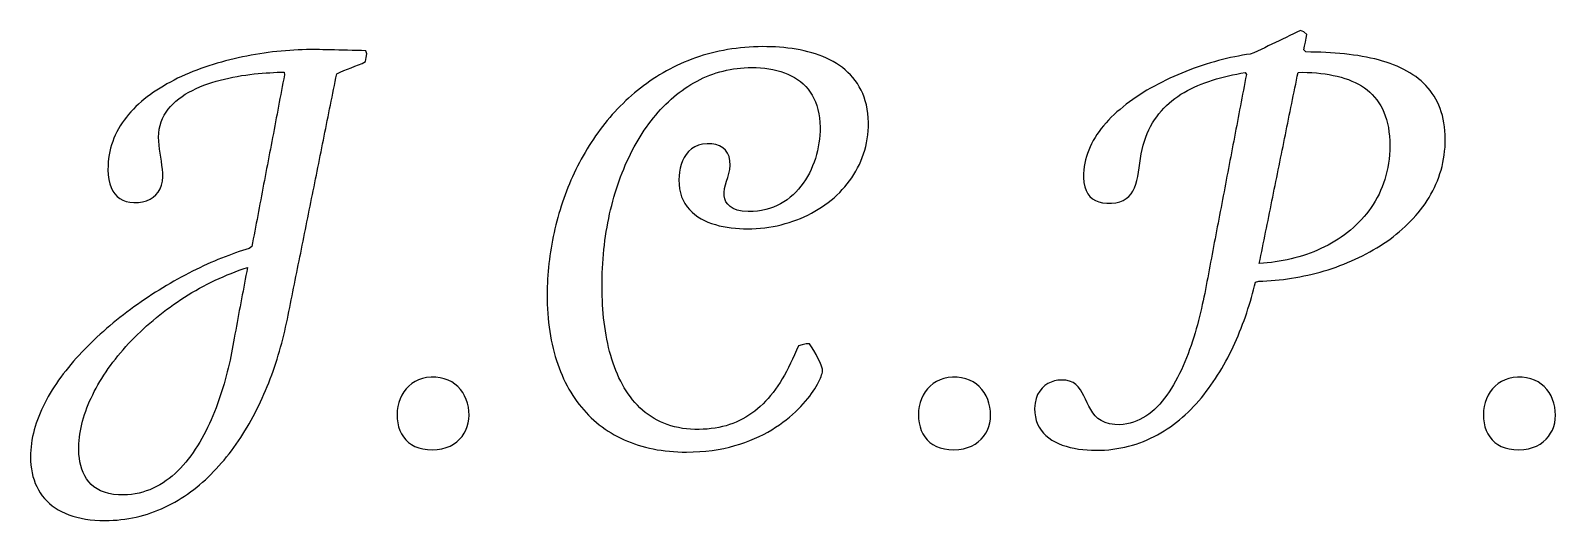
# Model space of a CAD drawing. Extents: x 2 to 32.7, y 0 to 9.9.
import ezdxf

# ---------------------------------------------------------------- set-up
doc = ezdxf.new("R2010")
doc.units = 0

msp = doc.modelspace()

# ---------------------------------------------------------------- linework, layer by layer
for points in [[(23.432, 1.416), (23.518, 1.417), (23.604, 1.421), (23.688, 1.428), (23.77, 1.437), (23.852, 1.449), (23.932, 1.463), (24.011, 1.479), (24.089, 1.498), (24.165, 1.519), (24.241, 1.542), (24.315, 1.568), (24.388, 1.596), (24.46, 1.626), (24.53, 1.658), (24.6, 1.692), (24.668, 1.728), (24.735, 1.766), (24.801, 1.805), (24.865, 1.847), (24.929, 1.891), (24.991, 1.936), (25.053, 1.983), (25.113, 2.031), (25.172, 2.082), (25.23, 2.133), (25.286, 2.187), (25.342, 2.241), (25.396, 2.298), (25.45, 2.355), (25.502, 2.414), (25.553, 2.474), (25.603, 2.536), (25.652, 2.599), (25.7, 2.662), (25.747, 2.727), (25.793, 2.793), (25.838, 2.86), (25.881, 2.928), (25.924, 2.997), (25.965, 3.067), (26.006, 3.137), (26.045, 3.209), (26.084, 3.281), (26.121, 3.354), (26.157, 3.427), (26.193, 3.501), (26.227, 3.576), (26.26, 3.651), (26.293, 3.726), (26.324, 3.802), (26.355, 3.878), (26.384, 3.955), (26.412, 4.032), (26.44, 4.109), (26.466, 4.186), (26.492, 4.264), (26.516, 4.341), (26.54, 4.419), (26.562, 4.496), (26.584, 4.574), (26.605, 4.651), (26.625, 4.728), (26.644, 4.805), (26.71, 4.825), (26.792, 4.827), (26.874, 4.831), (26.957, 4.836), (27.039, 4.843), (27.122, 4.851), (27.205, 4.86), (27.288, 4.871), (27.37, 4.884), (27.453, 4.897), (27.536, 4.913), (27.618, 4.929), (27.7, 4.947), (27.782, 4.966), (27.864, 4.987), (27.945, 5.009), (28.026, 5.032), (28.106, 5.056), (28.186, 5.082), (28.265, 5.11), (28.343, 5.138), (28.421, 5.168), (28.498, 5.199), (28.575, 5.232), (28.651, 5.266), (28.725, 5.301), (28.799, 5.337), (28.872, 5.375), (28.944, 5.414), (29.015, 5.454), (29.085, 5.496), (29.153, 5.538), (29.221, 5.582), (29.287, 5.627), (29.352, 5.674), (29.415, 5.721), (29.478, 5.77), (29.538, 5.82), (29.598, 5.872), (29.656, 5.924), (29.712, 5.978), (29.766, 6.032), (29.819, 6.088), (29.87, 6.146), (29.92, 6.204), (29.967, 6.263), (30.013, 6.324), (30.057, 6.386), (30.099, 6.449), (30.139, 6.513), (30.176, 6.578), (30.212, 6.644), (30.246, 6.712), (30.277, 6.78), (30.306, 6.85), (30.333, 6.92), (30.357, 6.992), (30.379, 7.065), (30.399, 7.139), (30.416, 7.214), (30.431, 7.29), (30.443, 7.367), (30.452, 7.445), (30.459, 7.524), (30.463, 7.605), (30.464, 7.686), (30.462, 7.773), (30.457, 7.856), (30.449, 7.937), (30.438, 8.016), (30.423, 8.092), (30.406, 8.165), (30.385, 8.236), (30.362, 8.304), (30.336, 8.37), (30.307, 8.434), (30.275, 8.495), (30.241, 8.554), (30.203, 8.61), (30.163, 8.665), (30.121, 8.717), (30.076, 8.767), (30.028, 8.815), (29.978, 8.861), (29.926, 8.905), (29.871, 8.947), (29.814, 8.986), (29.754, 9.024), (29.692, 9.06), (29.628, 9.094), (29.562, 9.126), (29.494, 9.157), (29.424, 9.185), (29.352, 9.212), (29.277, 9.238), (29.201, 9.261), (29.123, 9.283), (29.043, 9.304), (28.961, 9.322), (28.878, 9.34), (28.793, 9.356), (28.706, 9.37), (28.618, 9.383), (28.528, 9.395), (28.436, 9.405), (28.343, 9.414), (28.249, 9.422), (28.153, 9.428), (28.056, 9.434), (27.958, 9.438), (27.858, 9.441), (27.758, 9.443), (27.656, 9.444), (27.617, 9.486), (27.633, 9.564), (27.649, 9.643), (27.665, 9.721), (27.674, 9.797), (27.614, 9.851), (27.551, 9.878), (27.478, 9.843), (27.406, 9.808), (27.334, 9.773), (27.262, 9.739), (27.19, 9.704), (27.117, 9.669), (27.045, 9.634), (26.973, 9.599), (26.901, 9.565), (26.829, 9.53), (26.757, 9.495), (26.684, 9.46), (26.612, 9.425), (26.538, 9.403), (26.461, 9.391), (26.382, 9.378), (26.303, 9.363), (26.224, 9.347), (26.143, 9.33), (26.062, 9.312), (25.981, 9.292), (25.899, 9.27), (25.817, 9.248), (25.735, 9.224), (25.652, 9.198), (25.57, 9.172), (25.488, 9.144), (25.405, 9.115), (25.323, 9.084), (25.241, 9.053), (25.16, 9.02), (25.079, 8.986), (24.998, 8.951), (24.919, 8.914), (24.839, 8.877), (24.761, 8.838), (24.684, 8.798), (24.607, 8.757), (24.532, 8.715), (24.457, 8.672), (24.384, 8.627), (24.313, 8.582), (24.242, 8.535), (24.173, 8.488), (24.106, 8.439), (24.041, 8.39), (23.977, 8.339), (23.915, 8.287), (23.854, 8.235), (23.796, 8.181), (23.74, 8.127), (23.686, 8.071), (23.634, 8.015), (23.585, 7.957), (23.538, 7.899), (23.493, 7.84), (23.451, 7.78), (23.412, 7.719), (23.376, 7.657), (23.342, 7.594), (23.311, 7.531), (23.284, 7.467), (23.259, 7.401), (23.237, 7.336), (23.219, 7.269), (23.204, 7.201), (23.193, 7.133), (23.185, 7.064), (23.181, 6.995), (23.181, 6.912), (23.188, 6.813), (23.205, 6.725), (23.23, 6.649), (23.264, 6.584), (23.307, 6.529), (23.359, 6.484), (23.418, 6.449), (23.486, 6.423), (23.563, 6.406), (23.647, 6.397), (23.741, 6.397), (23.832, 6.406), (23.911, 6.425), (23.981, 6.453), (24.041, 6.489), (24.093, 6.533), (24.137, 6.584), (24.175, 6.642), (24.206, 6.707), (24.232, 6.778), (24.254, 6.854), (24.273, 6.935), (24.288, 7.021), (24.302, 7.111), (24.315, 7.204), (24.327, 7.299), (24.343, 7.391), (24.361, 7.479), (24.383, 7.564), (24.407, 7.646), (24.434, 7.725), (24.464, 7.801), (24.497, 7.875), (24.532, 7.945), (24.57, 8.013), (24.611, 8.077), (24.654, 8.14), (24.699, 8.199), (24.747, 8.256), (24.797, 8.311), (24.849, 8.363), (24.903, 8.413), (24.959, 8.461), (25.018, 8.506), (25.078, 8.549), (25.141, 8.591), (25.205, 8.63), (25.271, 8.667), (25.339, 8.702), (25.408, 8.736), (25.479, 8.767), (25.552, 8.797), (25.626, 8.825), (25.701, 8.852), (25.778, 8.877), (25.856, 8.901), (25.936, 8.923), (26.016, 8.944), (26.098, 8.964), (26.181, 8.982), (26.265, 8.999), (26.349, 9.015), (26.435, 9.03), (26.459, 8.987), (26.444, 8.909), (26.429, 8.83), (26.414, 8.751), (26.399, 8.673), (26.384, 8.594), (26.369, 8.515), (26.354, 8.436), (26.339, 8.358), (26.324, 8.279), (26.309, 8.2), (26.294, 8.122), (26.279, 8.043), (26.264, 7.964), (26.249, 7.885), (26.234, 7.807), (26.219, 7.728), (26.204, 7.649), (26.189, 7.571), (26.174, 7.492), (26.159, 7.413), (26.144, 7.334), (26.129, 7.256), (26.114, 7.177), (26.099, 7.098), (26.084, 7.02), (26.069, 6.941), (26.054, 6.862), (26.039, 6.783), (26.024, 6.705), (26.009, 6.626), (25.994, 6.547), (25.979, 6.469), (25.964, 6.39), (25.949, 6.311), (25.934, 6.232), (25.919, 6.154), (25.904, 6.075), (25.889, 5.996), (25.874, 5.918), (25.859, 5.839), (25.844, 5.76), (25.829, 5.681), (25.814, 5.603), (25.8, 5.524), (25.785, 5.445), (25.77, 5.367), (25.755, 5.288), (25.74, 5.209), (25.725, 5.13), (25.71, 5.052), (25.695, 4.973), (25.68, 4.894), (25.665, 4.816), (25.65, 4.737), (25.635, 4.658), (25.62, 4.579), (25.605, 4.504), (25.589, 4.429), (25.572, 4.351), (25.555, 4.273), (25.536, 4.193), (25.516, 4.112), (25.495, 4.03), (25.473, 3.947), (25.449, 3.864), (25.425, 3.78), (25.399, 3.696), (25.373, 3.613), (25.345, 3.529), (25.315, 3.445), (25.285, 3.362), (25.253, 3.28), (25.22, 3.199), (25.186, 3.118), (25.15, 3.039), (25.113, 2.961), (25.074, 2.884), (25.034, 2.809), (24.993, 2.736), (24.95, 2.666), (24.906, 2.597), (24.86, 2.53), (24.813, 2.467), (24.764, 2.406), (24.714, 2.347), (24.662, 2.292), (24.608, 2.24), (24.553, 2.192), (24.496, 2.147), (24.438, 2.106), (24.377, 2.069), (24.316, 2.035), (24.252, 2.007), (24.187, 1.982), (24.119, 1.962), (24.051, 1.947), (23.98, 1.937), (23.907, 1.932), (23.808, 1.934), (23.703, 1.949), (23.613, 1.975), (23.536, 2.013), (23.47, 2.059), (23.413, 2.112), (23.365, 2.172), (23.324, 2.237), (23.287, 2.304), (23.253, 2.373), (23.221, 2.443), (23.189, 2.511), (23.155, 2.576), (23.117, 2.637), (23.075, 2.693), (23.026, 2.741), (22.969, 2.78), (22.901, 2.81), (22.823, 2.827), (22.736, 2.832), (22.665, 2.826), (22.595, 2.813), (22.527, 2.791), (22.462, 2.759), (22.401, 2.719), (22.345, 2.669), (22.297, 2.608), (22.256, 2.538), (22.225, 2.457), (22.205, 2.365), (22.196, 2.261), (22.199, 2.171), (22.21, 2.091), (22.229, 2.015), (22.255, 1.945), (22.288, 1.879), (22.327, 1.819), (22.373, 1.763), (22.424, 1.712), (22.481, 1.665), (22.542, 1.623), (22.609, 1.585), (22.679, 1.551), (22.753, 1.522), (22.83, 1.496), (22.91, 1.474), (22.993, 1.456), (23.078, 1.441), (23.165, 1.43), (23.253, 1.422), (23.342, 1.418), (23.432, 1.416)], [(15.188, 1.38), (15.322, 1.382), (15.452, 1.389), (15.578, 1.4), (15.701, 1.414), (15.82, 1.433), (15.936, 1.455), (16.048, 1.48), (16.156, 1.509), (16.262, 1.541), (16.363, 1.575), (16.461, 1.612), (16.556, 1.652), (16.648, 1.693), (16.736, 1.737), (16.82, 1.783), (16.902, 1.83), (16.98, 1.879), (17.055, 1.929), (17.126, 1.98), (17.195, 2.032), (17.26, 2.085), (17.321, 2.138), (17.38, 2.191), (17.436, 2.245), (17.488, 2.299), (17.538, 2.352), (17.584, 2.405), (17.627, 2.457), (17.667, 2.509), (17.704, 2.559), (17.739, 2.608), (17.77, 2.656), (17.798, 2.702), (17.823, 2.746), (17.846, 2.789), (17.865, 2.829), (17.882, 2.867), (17.896, 2.902), (17.907, 2.934), (17.915, 2.964), (17.921, 2.99), (17.924, 3.013), (17.922, 3.048), (17.906, 3.11), (17.878, 3.183), (17.839, 3.262), (17.795, 3.344), (17.748, 3.424), (17.702, 3.498), (17.659, 3.56), (17.593, 3.561), (17.516, 3.539), (17.439, 3.518), (17.398, 3.432), (17.361, 3.342), (17.322, 3.254), (17.282, 3.169), (17.242, 3.087), (17.2, 3.007), (17.158, 2.929), (17.114, 2.855), (17.07, 2.783), (17.024, 2.713), (16.977, 2.646), (16.929, 2.582), (16.88, 2.52), (16.83, 2.461), (16.778, 2.404), (16.726, 2.35), (16.672, 2.299), (16.616, 2.251), (16.559, 2.205), (16.501, 2.161), (16.442, 2.121), (16.381, 2.083), (16.318, 2.048), (16.254, 2.015), (16.188, 1.985), (16.121, 1.958), (16.052, 1.934), (15.982, 1.912), (15.91, 1.893), (15.836, 1.877), (15.76, 1.863), (15.683, 1.852), (15.604, 1.844), (15.523, 1.839), (15.44, 1.836), (15.354, 1.837), (15.267, 1.84), (15.183, 1.848), (15.102, 1.858), (15.022, 1.872), (14.946, 1.889), (14.871, 1.91), (14.799, 1.933), (14.729, 1.96), (14.661, 1.99), (14.595, 2.022), (14.532, 2.057), (14.471, 2.095), (14.412, 2.136), (14.355, 2.18), (14.3, 2.226), (14.247, 2.274), (14.196, 2.325), (14.148, 2.378), (14.101, 2.433), (14.056, 2.491), (14.013, 2.551), (13.972, 2.612), (13.933, 2.676), (13.895, 2.742), (13.86, 2.81), (13.826, 2.879), (13.794, 2.95), (13.764, 3.023), (13.736, 3.097), (13.709, 3.172), (13.684, 3.25), (13.66, 3.328), (13.638, 3.408), (13.618, 3.489), (13.599, 3.571), (13.582, 3.654), (13.566, 3.738), (13.552, 3.823), (13.539, 3.909), (13.527, 3.996), (13.517, 4.083), (13.509, 4.171), (13.501, 4.26), (13.495, 4.349), (13.491, 4.438), (13.487, 4.528), (13.485, 4.618), (13.484, 4.709), (13.484, 4.803), (13.486, 4.898), (13.489, 4.993), (13.493, 5.087), (13.498, 5.181), (13.505, 5.275), (13.512, 5.368), (13.521, 5.46), (13.532, 5.552), (13.543, 5.643), (13.556, 5.734), (13.57, 5.824), (13.585, 5.914), (13.602, 6.003), (13.619, 6.091), (13.638, 6.179), (13.658, 6.265), (13.679, 6.351), (13.701, 6.436), (13.725, 6.521), (13.749, 6.604), (13.775, 6.687), (13.802, 6.768), (13.83, 6.849), (13.859, 6.929), (13.889, 7.008), (13.921, 7.085), (13.953, 7.162), (13.987, 7.238), (14.021, 7.313), (14.057, 7.386), (14.094, 7.458), (14.131, 7.53), (14.17, 7.6), (14.21, 7.669), (14.251, 7.736), (14.293, 7.802), (14.336, 7.867), (14.38, 7.931), (14.425, 7.994), (14.471, 8.055), (14.518, 8.114), (14.566, 8.172), (14.615, 8.229), (14.664, 8.284), (14.715, 8.338), (14.767, 8.39), (14.82, 8.441), (14.874, 8.49), (14.928, 8.538), (14.984, 8.584), (15.04, 8.628), (15.098, 8.671), (15.156, 8.712), (15.215, 8.751), (15.275, 8.788), (15.336, 8.824), (15.398, 8.858), (15.46, 8.89), (15.524, 8.92), (15.588, 8.948), (15.653, 8.974), (15.719, 8.999), (15.786, 9.021), (15.854, 9.042), (15.922, 9.06), (15.992, 9.076), (16.062, 9.091), (16.132, 9.103), (16.204, 9.113), (16.276, 9.121), (16.35, 9.127), (16.424, 9.131), (16.498, 9.132), (16.586, 9.131), (16.675, 9.126), (16.761, 9.118), (16.845, 9.107), (16.927, 9.092), (17.006, 9.074), (17.082, 9.053), (17.156, 9.027), (17.227, 8.999), (17.295, 8.966), (17.36, 8.93), (17.421, 8.891), (17.48, 8.847), (17.534, 8.8), (17.586, 8.749), (17.633, 8.694), (17.677, 8.636), (17.716, 8.573), (17.752, 8.507), (17.783, 8.436), (17.81, 8.362), (17.833, 8.283), (17.851, 8.2), (17.864, 8.114), (17.872, 8.023), (17.876, 7.928), (17.875, 7.846), (17.871, 7.767), (17.864, 7.689), (17.853, 7.61), (17.84, 7.531), (17.823, 7.453), (17.804, 7.376), (17.781, 7.299), (17.755, 7.223), (17.726, 7.148), (17.694, 7.075), (17.659, 7.004), (17.621, 6.934), (17.58, 6.866), (17.536, 6.801), (17.489, 6.738), (17.439, 6.678), (17.386, 6.62), (17.331, 6.566), (17.272, 6.515), (17.21, 6.467), (17.146, 6.423), (17.078, 6.383), (17.008, 6.347), (16.935, 6.316), (16.859, 6.288), (16.78, 6.266), (16.698, 6.249), (16.614, 6.236), (16.526, 6.23), (16.426, 6.228), (16.308, 6.238), (16.209, 6.258), (16.128, 6.289), (16.064, 6.328), (16.015, 6.374), (15.98, 6.427), (15.957, 6.485), (15.946, 6.547), (15.945, 6.615), (15.954, 6.69), (15.972, 6.764), (15.994, 6.838), (16.018, 6.914), (16.04, 6.992), (16.056, 7.074), (16.064, 7.161), (16.059, 7.253), (16.042, 7.335), (16.011, 7.406), (15.969, 7.466), (15.916, 7.515), (15.853, 7.553), (15.779, 7.579), (15.697, 7.593), (15.604, 7.595), (15.509, 7.585), (15.425, 7.564), (15.35, 7.531), (15.284, 7.489), (15.227, 7.438), (15.178, 7.38), (15.137, 7.316), (15.103, 7.247), (15.077, 7.175), (15.057, 7.099), (15.043, 7.022), (15.035, 6.945), (15.032, 6.869), (15.035, 6.776), (15.046, 6.688), (15.064, 6.605), (15.088, 6.527), (15.119, 6.455), (15.155, 6.388), (15.197, 6.326), (15.245, 6.269), (15.297, 6.216), (15.354, 6.168), (15.414, 6.124), (15.479, 6.084), (15.547, 6.048), (15.618, 6.016), (15.692, 5.988), (15.768, 5.964), (15.846, 5.943), (15.926, 5.925), (16.006, 5.911), (16.088, 5.899), (16.171, 5.89), (16.253, 5.884), (16.335, 5.881), (16.417, 5.88), (16.504, 5.881), (16.59, 5.886), (16.676, 5.892), (16.76, 5.901), (16.845, 5.913), (16.928, 5.927), (17.01, 5.943), (17.092, 5.962), (17.172, 5.984), (17.251, 6.007), (17.33, 6.033), (17.407, 6.061), (17.483, 6.091), (17.557, 6.124), (17.63, 6.158), (17.702, 6.195), (17.772, 6.234), (17.84, 6.274), (17.907, 6.317), (17.972, 6.362), (18.036, 6.408), (18.097, 6.457), (18.157, 6.507), (18.214, 6.56), (18.27, 6.614), (18.323, 6.67), (18.375, 6.727), (18.424, 6.786), (18.47, 6.847), (18.514, 6.91), (18.556, 6.974), (18.596, 7.039), (18.632, 7.107), (18.666, 7.175), (18.698, 7.245), (18.726, 7.317), (18.752, 7.39), (18.775, 7.464), (18.795, 7.539), (18.812, 7.616), (18.825, 7.694), (18.836, 7.774), (18.843, 7.854), (18.847, 7.936), (18.848, 8.022), (18.844, 8.116), (18.836, 8.207), (18.823, 8.294), (18.807, 8.377), (18.786, 8.457), (18.762, 8.534), (18.733, 8.607), (18.701, 8.677), (18.665, 8.744), (18.626, 8.808), (18.584, 8.869), (18.538, 8.927), (18.489, 8.981), (18.437, 9.033), (18.383, 9.082), (18.326, 9.128), (18.266, 9.172), (18.204, 9.212), (18.139, 9.251), (18.072, 9.286), (18.003, 9.319), (17.932, 9.35), (17.86, 9.378), (17.785, 9.404), (17.709, 9.427), (17.632, 9.449), (17.553, 9.468), (17.473, 9.485), (17.392, 9.5), (17.31, 9.513), (17.227, 9.524), (17.144, 9.533), (17.059, 9.54), (16.975, 9.546), (16.89, 9.549), (16.804, 9.551), (16.718, 9.552), (16.626, 9.551), (16.536, 9.548), (16.446, 9.543), (16.358, 9.536), (16.27, 9.528), (16.183, 9.517), (16.097, 9.506), (16.012, 9.492), (15.928, 9.477), (15.845, 9.46), (15.763, 9.442), (15.682, 9.421), (15.602, 9.4), (15.523, 9.377), (15.444, 9.352), (15.367, 9.326), (15.29, 9.298), (15.215, 9.269), (15.14, 9.238), (15.067, 9.206), (14.994, 9.172), (14.923, 9.138), (14.852, 9.101), (14.782, 9.064), (14.713, 9.025), (14.645, 8.985), (14.579, 8.943), (14.513, 8.9), (14.448, 8.857), (14.384, 8.811), (14.321, 8.765), (14.259, 8.718), (14.198, 8.669), (14.138, 8.619), (14.078, 8.568), (14.02, 8.516), (13.963, 8.463), (13.907, 8.409), (13.852, 8.354), (13.798, 8.298), (13.745, 8.241), (13.692, 8.183), (13.641, 8.124), (13.591, 8.064), (13.542, 8.004), (13.493, 7.942), (13.446, 7.88), (13.4, 7.817), (13.355, 7.753), (13.311, 7.688), (13.267, 7.622), (13.225, 7.556), (13.184, 7.489), (13.144, 7.421), (13.104, 7.353), (13.066, 7.284), (13.029, 7.215), (12.993, 7.144), (12.958, 7.074), (12.924, 7.002), (12.891, 6.93), (12.859, 6.858), (12.828, 6.785), (12.798, 6.712), (12.769, 6.638), (12.741, 6.564), (12.714, 6.489), (12.688, 6.414), (12.663, 6.339), (12.639, 6.263), (12.616, 6.187), (12.594, 6.111), (12.574, 6.034), (12.554, 5.957), (12.535, 5.88), (12.518, 5.803), (12.501, 5.725), (12.486, 5.648), (12.471, 5.57), (12.458, 5.492), (12.446, 5.414), (12.434, 5.336), (12.424, 5.258), (12.415, 5.179), (12.407, 5.101), (12.4, 5.023), (12.394, 4.945), (12.389, 4.867), (12.385, 4.789), (12.382, 4.711), (12.381, 4.633), (12.38, 4.555), (12.381, 4.459), (12.383, 4.362), (12.387, 4.267), (12.393, 4.173), (12.401, 4.08), (12.41, 3.989), (12.421, 3.898), (12.433, 3.81), (12.448, 3.722), (12.463, 3.636), (12.481, 3.552), (12.5, 3.469), (12.521, 3.387), (12.543, 3.307), (12.567, 3.228), (12.593, 3.151), (12.62, 3.075), (12.649, 3.001), (12.679, 2.928), (12.711, 2.856), (12.745, 2.786), (12.78, 2.718), (12.817, 2.651), (12.855, 2.586), (12.895, 2.523), (12.936, 2.461), (12.979, 2.4), (13.023, 2.341), (13.069, 2.284), (13.116, 2.228), (13.165, 2.175), (13.215, 2.122), (13.266, 2.072), (13.32, 2.023), (13.374, 1.976), (13.43, 1.93), (13.488, 1.886), (13.547, 1.844), (13.607, 1.804), (13.669, 1.765), (13.732, 1.728), (13.796, 1.693), (13.862, 1.66), (13.93, 1.629), (13.998, 1.599), (14.068, 1.571), (14.14, 1.545), (14.213, 1.521), (14.287, 1.499), (14.362, 1.478), (14.439, 1.46), (14.517, 1.443), (14.596, 1.428), (14.677, 1.416), (14.759, 1.405), (14.842, 1.396), (14.927, 1.389), (15.013, 1.384), (15.1, 1.381), (15.188, 1.38)], [(3.476, 0), (3.558, 0.001), (3.639, 0.004), (3.719, 0.01), (3.798, 0.018), (3.876, 0.028), (3.954, 0.04), (4.031, 0.054), (4.106, 0.07), (4.181, 0.088), (4.255, 0.108), (4.329, 0.13), (4.401, 0.154), (4.472, 0.18), (4.543, 0.207), (4.613, 0.237), (4.682, 0.268), (4.75, 0.301), (4.817, 0.336), (4.883, 0.372), (4.948, 0.41), (5.013, 0.45), (5.076, 0.491), (5.139, 0.534), (5.201, 0.579), (5.262, 0.625), (5.322, 0.672), (5.381, 0.721), (5.44, 0.771), (5.497, 0.823), (5.554, 0.876), (5.609, 0.93), (5.664, 0.986), (5.718, 1.043), (5.771, 1.101), (5.823, 1.16), (5.874, 1.22), (5.925, 1.282), (5.974, 1.344), (6.022, 1.408), (6.07, 1.473), (6.117, 1.538), (6.163, 1.605), (6.208, 1.673), (6.252, 1.741), (6.295, 1.81), (6.337, 1.881), (6.378, 1.952), (6.419, 2.023), (6.458, 2.096), (6.497, 2.169), (6.535, 2.243), (6.571, 2.318), (6.607, 2.393), (6.642, 2.468), (6.676, 2.545), (6.709, 2.622), (6.742, 2.699), (6.773, 2.777), (6.803, 2.855), (6.833, 2.934), (6.861, 3.013), (6.889, 3.092), (6.916, 3.171), (6.941, 3.251), (6.966, 3.331), (6.99, 3.412), (7.013, 3.492), (7.035, 3.573), (7.057, 3.654), (7.077, 3.734), (7.096, 3.815), (7.114, 3.896), (7.132, 3.977), (7.148, 4.058), (7.164, 4.136), (7.18, 4.215), (7.196, 4.293), (7.211, 4.372), (7.227, 4.45), (7.243, 4.529), (7.259, 4.607), (7.275, 4.686), (7.29, 4.764), (7.306, 4.843), (7.322, 4.921), (7.338, 5), (7.353, 5.078), (7.369, 5.157), (7.385, 5.235), (7.401, 5.314), (7.417, 5.392), (7.432, 5.471), (7.448, 5.549), (7.464, 5.628), (7.48, 5.706), (7.495, 5.785), (7.511, 5.863), (7.527, 5.942), (7.543, 6.02), (7.559, 6.099), (7.574, 6.177), (7.59, 6.256), (7.606, 6.334), (7.622, 6.413), (7.637, 6.491), (7.653, 6.57), (7.669, 6.648), (7.685, 6.727), (7.701, 6.805), (7.716, 6.884), (7.732, 6.962), (7.748, 7.041), (7.764, 7.119), (7.779, 7.198), (7.795, 7.276), (7.811, 7.355), (7.827, 7.433), (7.842, 7.512), (7.858, 7.59), (7.874, 7.669), (7.89, 7.747), (7.906, 7.826), (7.921, 7.904), (7.937, 7.983), (7.953, 8.061), (7.969, 8.14), (7.984, 8.218), (8, 8.297), (8.016, 8.375), (8.032, 8.454), (8.048, 8.532), (8.063, 8.611), (8.079, 8.689), (8.095, 8.768), (8.111, 8.846), (8.126, 8.925), (8.142, 9.003), (8.21, 9.038), (8.285, 9.068), (8.359, 9.097), (8.433, 9.127), (8.508, 9.156), (8.582, 9.185), (8.657, 9.215), (8.722, 9.252), (8.734, 9.331), (8.747, 9.41), (8.731, 9.469), (8.638, 9.471), (8.544, 9.474), (8.452, 9.476), (8.36, 9.479), (8.27, 9.481), (8.182, 9.483), (8.097, 9.485), (8.015, 9.487), (7.937, 9.488), (7.863, 9.49), (7.795, 9.491), (7.732, 9.492), (7.675, 9.492), (7.613, 9.492), (7.531, 9.491), (7.448, 9.489), (7.364, 9.486), (7.28, 9.482), (7.195, 9.477), (7.109, 9.47), (7.024, 9.463), (6.938, 9.454), (6.851, 9.444), (6.765, 9.434), (6.678, 9.422), (6.592, 9.409), (6.505, 9.395), (6.418, 9.379), (6.332, 9.363), (6.246, 9.346), (6.159, 9.327), (6.074, 9.307), (5.988, 9.287), (5.903, 9.265), (5.819, 9.242), (5.735, 9.217), (5.651, 9.192), (5.569, 9.166), (5.487, 9.138), (5.406, 9.109), (5.326, 9.079), (5.246, 9.048), (5.168, 9.016), (5.091, 8.983), (5.014, 8.948), (4.939, 8.913), (4.866, 8.876), (4.793, 8.838), (4.722, 8.799), (4.653, 8.758), (4.584, 8.717), (4.518, 8.674), (4.453, 8.631), (4.39, 8.586), (4.328, 8.54), (4.268, 8.492), (4.21, 8.444), (4.154, 8.394), (4.1, 8.343), (4.049, 8.292), (3.999, 8.238), (3.951, 8.184), (3.906, 8.128), (3.863, 8.072), (3.822, 8.014), (3.784, 7.955), (3.748, 7.894), (3.715, 7.833), (3.684, 7.77), (3.656, 7.706), (3.631, 7.641), (3.609, 7.575), (3.589, 7.507), (3.573, 7.439), (3.559, 7.369), (3.549, 7.297), (3.541, 7.225), (3.537, 7.151), (3.536, 7.07), (3.541, 6.967), (3.554, 6.873), (3.573, 6.787), (3.6, 6.71), (3.634, 6.642), (3.674, 6.582), (3.722, 6.532), (3.776, 6.49), (3.837, 6.456), (3.905, 6.432), (3.979, 6.416), (4.06, 6.408), (4.149, 6.41), (4.234, 6.422), (4.312, 6.444), (4.383, 6.475), (4.446, 6.515), (4.501, 6.563), (4.548, 6.621), (4.586, 6.686), (4.614, 6.759), (4.632, 6.839), (4.64, 6.927), (4.638, 7.004), (4.633, 7.08), (4.623, 7.159), (4.612, 7.24), (4.599, 7.322), (4.586, 7.405), (4.574, 7.488), (4.564, 7.569), (4.558, 7.648), (4.556, 7.725), (4.56, 7.807), (4.57, 7.886), (4.587, 7.961), (4.609, 8.033), (4.636, 8.102), (4.669, 8.168), (4.707, 8.231), (4.75, 8.291), (4.797, 8.348), (4.849, 8.402), (4.905, 8.453), (4.964, 8.502), (5.027, 8.548), (5.093, 8.591), (5.163, 8.632), (5.235, 8.671), (5.309, 8.707), (5.386, 8.741), (5.465, 8.772), (5.546, 8.802), (5.628, 8.829), (5.712, 8.854), (5.796, 8.878), (5.881, 8.899), (5.967, 8.919), (6.053, 8.936), (6.139, 8.952), (6.225, 8.967), (6.31, 8.98), (6.395, 8.991), (6.478, 9.001), (6.561, 9.01), (6.642, 9.017), (6.721, 9.023), (6.798, 9.027), (6.872, 9.031), (6.945, 9.034), (7.014, 9.035), (7.081, 9.036), (7.09, 8.981), (7.075, 8.902), (7.06, 8.823), (7.045, 8.745), (7.03, 8.666), (7.015, 8.587), (7, 8.509), (6.985, 8.43), (6.97, 8.351), (6.955, 8.273), (6.94, 8.194), (6.925, 8.115), (6.91, 8.037), (6.895, 7.958), (6.88, 7.879), (6.866, 7.801), (6.851, 7.722), (6.836, 7.643), (6.821, 7.565), (6.806, 7.486), (6.791, 7.408), (6.776, 7.329), (6.761, 7.25), (6.746, 7.172), (6.731, 7.093), (6.716, 7.014), (6.701, 6.936), (6.686, 6.857), (6.671, 6.778), (6.656, 6.7), (6.642, 6.621), (6.627, 6.542), (6.612, 6.464), (6.597, 6.385), (6.582, 6.306), (6.567, 6.228), (6.552, 6.149), (6.537, 6.07), (6.522, 5.992), (6.507, 5.913), (6.492, 5.834), (6.477, 5.756), (6.462, 5.677), (6.447, 5.598), (6.432, 5.52), (6.381, 5.483), (6.314, 5.463), (6.246, 5.442), (6.177, 5.42), (6.107, 5.396), (6.037, 5.371), (5.967, 5.345), (5.895, 5.318), (5.824, 5.29), (5.751, 5.26), (5.679, 5.23), (5.606, 5.198), (5.532, 5.165), (5.459, 5.131), (5.385, 5.096), (5.311, 5.06), (5.237, 5.023), (5.162, 4.985), (5.088, 4.946), (5.013, 4.906), (4.939, 4.865), (4.864, 4.823), (4.79, 4.78), (4.716, 4.737), (4.641, 4.692), (4.567, 4.646), (4.494, 4.6), (4.42, 4.553), (4.347, 4.505), (4.274, 4.456), (4.202, 4.406), (4.13, 4.356), (4.058, 4.304), (3.987, 4.252), (3.917, 4.2), (3.847, 4.146), (3.778, 4.092), (3.709, 4.038), (3.641, 3.982), (3.574, 3.926), (3.508, 3.869), (3.443, 3.812), (3.378, 3.754), (3.315, 3.696), (3.252, 3.637), (3.19, 3.577), (3.13, 3.517), (3.07, 3.457), (3.012, 3.395), (2.954, 3.334), (2.898, 3.272), (2.844, 3.209), (2.79, 3.147), (2.738, 3.083), (2.687, 3.02), (2.637, 2.956), (2.589, 2.891), (2.543, 2.827), (2.498, 2.762), (2.455, 2.696), (2.413, 2.631), (2.373, 2.565), (2.334, 2.498), (2.297, 2.432), (2.262, 2.365), (2.229, 2.299), (2.198, 2.232), (2.168, 2.164), (2.141, 2.097), (2.115, 2.03), (2.092, 1.962), (2.07, 1.894), (2.051, 1.827), (2.034, 1.759), (2.019, 1.691), (2.006, 1.623), (1.995, 1.555), (1.987, 1.487), (1.981, 1.419), (1.977, 1.351), (1.976, 1.283), (1.978, 1.2), (1.984, 1.118), (1.994, 1.039), (2.008, 0.963), (2.025, 0.889), (2.047, 0.818), (2.072, 0.749), (2.101, 0.683), (2.135, 0.619), (2.171, 0.559), (2.212, 0.501), (2.257, 0.446), (2.305, 0.394), (2.357, 0.345), (2.413, 0.299), (2.473, 0.256), (2.536, 0.216), (2.603, 0.179), (2.674, 0.146), (2.748, 0.116), (2.827, 0.089), (2.909, 0.066), (2.994, 0.046), (3.083, 0.03), (3.176, 0.017), (3.272, 0.007), (3.372, 0.002), (3.476, 0)], [(26.72, 5.184), (26.736, 5.263), (26.752, 5.341), (26.768, 5.42), (26.784, 5.498), (26.8, 5.577), (26.815, 5.655), (26.831, 5.734), (26.847, 5.812), (26.863, 5.891), (26.879, 5.969), (26.895, 6.048), (26.911, 6.127), (26.927, 6.205), (26.943, 6.284), (26.959, 6.362), (26.975, 6.441), (26.99, 6.519), (27.006, 6.598), (27.022, 6.676), (27.038, 6.755), (27.054, 6.834), (27.07, 6.912), (27.086, 6.991), (27.102, 7.069), (27.118, 7.148), (27.134, 7.226), (27.149, 7.305), (27.165, 7.383), (27.181, 7.462), (27.197, 7.54), (27.213, 7.619), (27.229, 7.698), (27.245, 7.776), (27.261, 7.855), (27.277, 7.933), (27.293, 8.012), (27.309, 8.09), (27.324, 8.169), (27.34, 8.247), (27.356, 8.326), (27.372, 8.405), (27.388, 8.483), (27.404, 8.562), (27.42, 8.64), (27.436, 8.719), (27.452, 8.797), (27.468, 8.876), (27.483, 8.954), (27.499, 9.033), (27.592, 9.035), (27.686, 9.032), (27.778, 9.028), (27.869, 9.021), (27.957, 9.012), (28.043, 9.001), (28.127, 8.988), (28.209, 8.973), (28.288, 8.955), (28.365, 8.935), (28.44, 8.912), (28.513, 8.887), (28.582, 8.859), (28.649, 8.828), (28.714, 8.795), (28.776, 8.759), (28.835, 8.72), (28.891, 8.678), (28.944, 8.633), (28.994, 8.585), (29.042, 8.534), (29.086, 8.48), (29.127, 8.422), (29.164, 8.361), (29.199, 8.296), (29.23, 8.229), (29.257, 8.157), (29.281, 8.082), (29.302, 8.003), (29.318, 7.921), (29.331, 7.834), (29.341, 7.744), (29.346, 7.65), (29.348, 7.552), (29.346, 7.462), (29.341, 7.373), (29.333, 7.285), (29.322, 7.2), (29.307, 7.116), (29.29, 7.034), (29.27, 6.954), (29.247, 6.875), (29.222, 6.798), (29.194, 6.723), (29.163, 6.649), (29.13, 6.578), (29.094, 6.508), (29.056, 6.439), (29.015, 6.373), (28.972, 6.308), (28.927, 6.245), (28.88, 6.184), (28.831, 6.125), (28.78, 6.067), (28.727, 6.011), (28.672, 5.957), (28.615, 5.905), (28.556, 5.855), (28.496, 5.806), (28.434, 5.759), (28.371, 5.714), (28.306, 5.671), (28.24, 5.629), (28.172, 5.589), (28.103, 5.551), (28.033, 5.515), (27.962, 5.481), (27.89, 5.449), (27.817, 5.418), (27.742, 5.389), (27.667, 5.363), (27.591, 5.337), (27.514, 5.314), (27.437, 5.293), (27.359, 5.273), (27.28, 5.256), (27.201, 5.24), (27.122, 5.226), (27.042, 5.214), (26.962, 5.203), (26.881, 5.195), (26.801, 5.189), (26.72, 5.184)], [(6.344, 5.1), (6.329, 5.021), (6.314, 4.942), (6.3, 4.863), (6.285, 4.784), (6.27, 4.705), (6.255, 4.626), (6.241, 4.547), (6.226, 4.468), (6.211, 4.389), (6.196, 4.31), (6.181, 4.231), (6.167, 4.152), (6.152, 4.073), (6.137, 3.994), (6.122, 3.915), (6.108, 3.836), (6.093, 3.757), (6.078, 3.678), (6.064, 3.601), (6.052, 3.529), (6.039, 3.456), (6.025, 3.382), (6.01, 3.307), (5.994, 3.23), (5.977, 3.152), (5.958, 3.074), (5.939, 2.995), (5.919, 2.915), (5.897, 2.835), (5.874, 2.755), (5.85, 2.674), (5.825, 2.593), (5.798, 2.512), (5.771, 2.431), (5.742, 2.35), (5.712, 2.27), (5.681, 2.19), (5.648, 2.11), (5.614, 2.032), (5.579, 1.953), (5.542, 1.876), (5.505, 1.8), (5.466, 1.725), (5.425, 1.651), (5.383, 1.578), (5.34, 1.507), (5.295, 1.437), (5.249, 1.369), (5.202, 1.303), (5.153, 1.238), (5.102, 1.176), (5.05, 1.115), (4.997, 1.057), (4.942, 1.001), (4.886, 0.948), (4.828, 0.897), (4.768, 0.849), (4.707, 0.804), (4.645, 0.761), (4.58, 0.722), (4.515, 0.685), (4.447, 0.652), (4.378, 0.622), (4.307, 0.596), (4.235, 0.573), (4.161, 0.554), (4.085, 0.538), (4.008, 0.527), (3.928, 0.519), (3.848, 0.516), (3.746, 0.518), (3.644, 0.528), (3.55, 0.545), (3.465, 0.569), (3.387, 0.6), (3.317, 0.637), (3.253, 0.68), (3.197, 0.728), (3.148, 0.781), (3.104, 0.839), (3.067, 0.901), (3.035, 0.966), (3.009, 1.035), (2.988, 1.106), (2.972, 1.18), (2.96, 1.256), (2.952, 1.333), (2.948, 1.412), (2.948, 1.483), (2.95, 1.547), (2.955, 1.612), (2.961, 1.677), (2.97, 1.742), (2.981, 1.807), (2.993, 1.873), (3.008, 1.939), (3.025, 2.005), (3.044, 2.071), (3.064, 2.137), (3.087, 2.204), (3.111, 2.27), (3.138, 2.337), (3.166, 2.403), (3.196, 2.469), (3.228, 2.536), (3.261, 2.602), (3.296, 2.668), (3.333, 2.734), (3.372, 2.8), (3.412, 2.866), (3.453, 2.931), (3.497, 2.997), (3.542, 3.062), (3.588, 3.126), (3.636, 3.19), (3.685, 3.254), (3.736, 3.317), (3.788, 3.38), (3.841, 3.443), (3.896, 3.505), (3.952, 3.566), (4.009, 3.627), (4.068, 3.687), (4.128, 3.747), (4.189, 3.806), (4.251, 3.864), (4.314, 3.922), (4.378, 3.979), (4.444, 4.035), (4.51, 4.09), (4.578, 4.145), (4.646, 4.198), (4.716, 4.251), (4.786, 4.303), (4.858, 4.354), (4.93, 4.404), (5.003, 4.453), (5.076, 4.5), (5.151, 4.547), (5.226, 4.593), (5.302, 4.637), (5.379, 4.681), (5.457, 4.723), (5.535, 4.764), (5.613, 4.804), (5.693, 4.842), (5.772, 4.879), (5.853, 4.915), (5.934, 4.949), (6.015, 4.982), (6.097, 5.014), (6.179, 5.044), (6.261, 5.073), (6.344, 5.1)], [(10.808, 2.124), (10.804, 2.207), (10.793, 2.288), (10.775, 2.366), (10.75, 2.442), (10.718, 2.513), (10.679, 2.58), (10.633, 2.643), (10.581, 2.699), (10.522, 2.75), (10.457, 2.794), (10.385, 2.83), (10.308, 2.859), (10.224, 2.879), (10.135, 2.89), (10.041, 2.891), (9.953, 2.883), (9.87, 2.865), (9.792, 2.838), (9.72, 2.803), (9.653, 2.761), (9.593, 2.711), (9.539, 2.655), (9.492, 2.594), (9.451, 2.527), (9.417, 2.455), (9.391, 2.38), (9.371, 2.301), (9.36, 2.218), (9.356, 2.134), (9.36, 2.048), (9.37, 1.966), (9.388, 1.888), (9.413, 1.815), (9.446, 1.747), (9.485, 1.684), (9.532, 1.627), (9.586, 1.576), (9.648, 1.532), (9.717, 1.495), (9.794, 1.466), (9.878, 1.445), (9.97, 1.432), (10.07, 1.428), (10.168, 1.433), (10.261, 1.448), (10.346, 1.471), (10.424, 1.502), (10.496, 1.541), (10.56, 1.586), (10.617, 1.638), (10.667, 1.695), (10.71, 1.758), (10.745, 1.824), (10.772, 1.895), (10.792, 1.969), (10.804, 2.045), (10.808, 2.124)], [(21.308, 2.124), (21.304, 2.207), (21.293, 2.288), (21.275, 2.366), (21.25, 2.442), (21.218, 2.513), (21.179, 2.58), (21.133, 2.643), (21.081, 2.699), (21.022, 2.75), (20.957, 2.794), (20.885, 2.83), (20.808, 2.859), (20.724, 2.879), (20.635, 2.89), (20.541, 2.891), (20.453, 2.883), (20.37, 2.865), (20.292, 2.838), (20.22, 2.803), (20.153, 2.761), (20.093, 2.711), (20.039, 2.655), (19.992, 2.594), (19.951, 2.527), (19.917, 2.455), (19.891, 2.38), (19.871, 2.301), (19.86, 2.218), (19.856, 2.134), (19.86, 2.048), (19.87, 1.966), (19.888, 1.888), (19.913, 1.815), (19.946, 1.747), (19.985, 1.684), (20.032, 1.627), (20.086, 1.576), (20.148, 1.532), (20.217, 1.495), (20.294, 1.466), (20.378, 1.445), (20.47, 1.432), (20.57, 1.428), (20.668, 1.433), (20.761, 1.448), (20.846, 1.471), (20.924, 1.502), (20.996, 1.541), (21.06, 1.586), (21.117, 1.638), (21.167, 1.695), (21.21, 1.758), (21.245, 1.824), (21.272, 1.895), (21.292, 1.969), (21.304, 2.045), (21.308, 2.124)], [(32.684, 2.124), (32.68, 2.207), (32.669, 2.288), (32.651, 2.366), (32.626, 2.442), (32.594, 2.513), (32.555, 2.58), (32.509, 2.643), (32.457, 2.699), (32.398, 2.75), (32.333, 2.794), (32.261, 2.83), (32.184, 2.859), (32.1, 2.879), (32.011, 2.89), (31.917, 2.891), (31.829, 2.883), (31.746, 2.865), (31.668, 2.838), (31.596, 2.803), (31.529, 2.761), (31.469, 2.711), (31.415, 2.655), (31.368, 2.594), (31.327, 2.527), (31.293, 2.455), (31.267, 2.38), (31.247, 2.301), (31.236, 2.218), (31.232, 2.134), (31.236, 2.048), (31.246, 1.966), (31.264, 1.888), (31.289, 1.815), (31.322, 1.747), (31.361, 1.684), (31.408, 1.627), (31.462, 1.576), (31.524, 1.532), (31.593, 1.495), (31.67, 1.466), (31.754, 1.445), (31.846, 1.432), (31.946, 1.428), (32.044, 1.433), (32.137, 1.448), (32.222, 1.471), (32.3, 1.502), (32.372, 1.541), (32.436, 1.586), (32.493, 1.638), (32.543, 1.695), (32.586, 1.758), (32.621, 1.824), (32.648, 1.895), (32.668, 1.969), (32.68, 2.045), (32.684, 2.124)]]:
    msp.add_lwpolyline(points, close=True)

doc.saveas('drawing.dxf')
